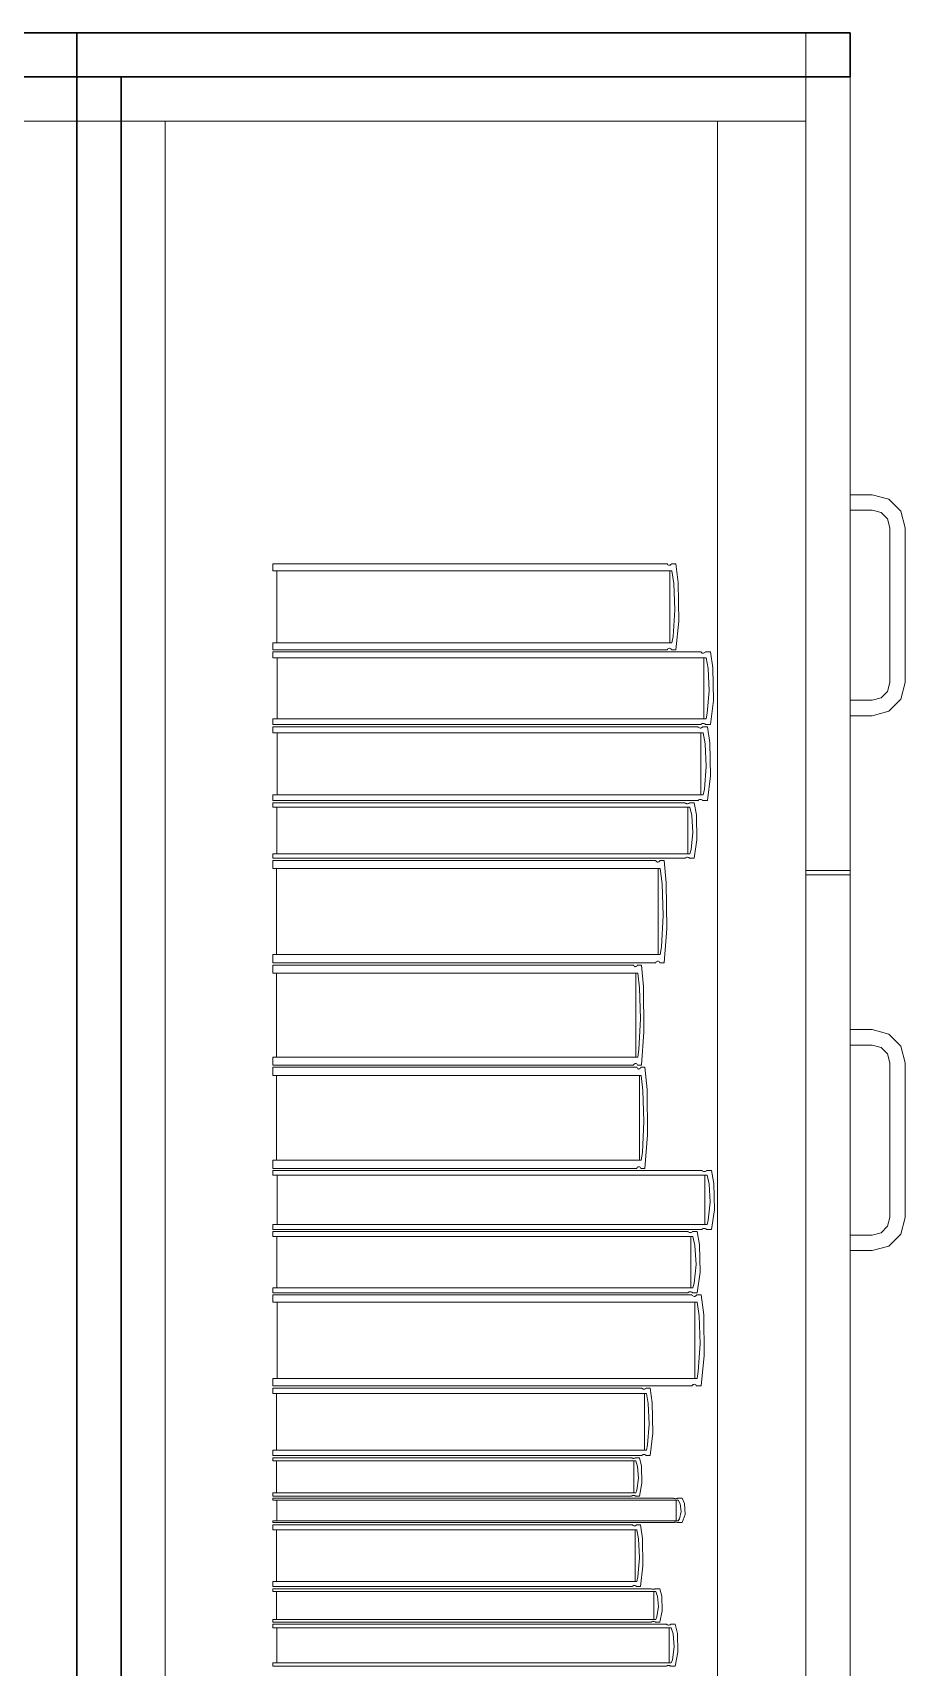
# Model space of a CAD drawing. Header units: inches. Extents: x -19 to 5698, y -728 to 92.
# Drawn here: x 289.044 to 289.439, y 24.113 to 24.852 of the extents above; entities that cross this region are included whole.
import ezdxf

# ---------------------------------------------------------------- set-up
doc = ezdxf.new("R2010")
doc.units = ezdxf.units.IN
doc.header["$MEASUREMENT"] = 0
doc.set_wipeout_variables(frame=1)
doc.linetypes.add('Wipeout_Contour', pattern=[1, 0, -1])
doc.layers.add('Interior - Mobiliario', color=7, linetype='Continuous')

msp = doc.modelspace()

# ---------------------------------------------------------------- linework, layer by layer
at = {"layer": 'Interior - Mobiliario', "color": 175, "linetype": 'Continuous', "lineweight": 13}
for p, q in [((289.08403, 24.83237), (289.39403, 24.83237)), ((289.08403, 23.37237), (289.08403, 24.83237)), ((289.39403, 24.83237), (289.39403, 23.37237)), ((289.10403, 24.81237), (289.35403, 24.81237)), ((289.10403, 24.81237), (289.10403, 23.39237)), ((289.35403, 24.81237), (289.39403, 24.81237)), ((289.35403, 23.39237), (289.35403, 24.81237)), ((289.39403, 24.81237), (289.39403, 23.39237)), ((289.42403, 24.64337), (289.41403, 24.64337)), ((289.41403, 24.64337), (289.41403, 24.63637)), ((289.43153, 24.64136), (289.42403, 24.64337)), ((289.43702, 24.63587), (289.43153, 24.64136)), ((289.41403, 24.63637), (289.42403, 24.63637)), ((289.42403, 24.63637), (289.42803, 24.6353)), ((289.42803, 24.6353), (289.43096, 24.63237)), ((289.43903, 24.62837), (289.43702, 24.63587)), ((289.43096, 24.63237), (289.43203, 24.62837)), ((289.43203, 24.62837), (289.43203, 24.55837)), ((289.43903, 24.55837), (289.43903, 24.62837)), ((289.15269, 24.60899), (289.15269, 24.6121)), ((289.15269, 24.6121), (289.33121, 24.6121)), ((289.33121, 24.6121), (289.33136, 24.61189)), ((289.33136, 24.61189), (289.3316, 24.61167)), ((289.3316, 24.61167), (289.33185, 24.61152)), ((289.33185, 24.61152), (289.33212, 24.61145)), ((289.33212, 24.61145), (289.33239, 24.61146)), ((289.33239, 24.61146), (289.33265, 24.61155)), ((289.33265, 24.61155), (289.3329, 24.61171)), ((289.3329, 24.61171), (289.33313, 24.61195)), ((289.33313, 24.61195), (289.33323, 24.6121)), ((289.33323, 24.6121), (289.33522, 24.6121)), ((289.33522, 24.6121), (289.33622, 24.60357)), ((289.33339, 24.60899), (289.15269, 24.60899)), ((289.15451, 24.57634), (289.15451, 24.60899)), ((289.33248, 24.60899), (289.33248, 24.57634)), ((289.33423, 24.60317), (289.33339, 24.60899)), ((289.33469, 24.5912), (289.33423, 24.60317)), ((289.33622, 24.60357), (289.33644, 24.58619)), ((289.33393, 24.57928), (289.33469, 24.5912)), ((289.33644, 24.58619), (289.33522, 24.57323)), ((289.15269, 24.57323), (289.15269, 24.57634)), ((289.15269, 24.57634), (289.33339, 24.57634)), ((289.33154, 24.57361), (289.33131, 24.57338)), ((289.33179, 24.57378), (289.33154, 24.57361)), ((289.33206, 24.57387), (289.33179, 24.57378)), ((289.33233, 24.57388), (289.33206, 24.57387)), ((289.33259, 24.5738), (289.33233, 24.57388)), ((289.33285, 24.57366), (289.33259, 24.5738)), ((289.33308, 24.57343), (289.33285, 24.57366)), ((289.33339, 24.57634), (289.33393, 24.57928)), ((289.33121, 24.57323), (289.15269, 24.57323)), ((289.15269, 24.5696), (289.15269, 24.57223)), ((289.15269, 24.57223), (289.34645, 24.57223)), ((289.34882, 24.5696), (289.15269, 24.5696)), ((289.15467, 24.54199), (289.15467, 24.5696)), ((289.33131, 24.57338), (289.33121, 24.57323)), ((289.33323, 24.57323), (289.33308, 24.57343)), ((289.33522, 24.57323), (289.33323, 24.57323)), ((289.34645, 24.57223), (289.34661, 24.57205)), ((289.34661, 24.57205), (289.34687, 24.57186)), ((289.34687, 24.57186), (289.34714, 24.57174)), ((289.34714, 24.57174), (289.34743, 24.57168)), ((289.34743, 24.57168), (289.34772, 24.57168)), ((289.34772, 24.57168), (289.34801, 24.57176)), ((289.34783, 24.5696), (289.34783, 24.54199)), ((289.34801, 24.57176), (289.34828, 24.5719)), ((289.34828, 24.5719), (289.34853, 24.5721)), ((289.34853, 24.5721), (289.34864, 24.57223)), ((289.34864, 24.57223), (289.3508, 24.57223)), ((289.34973, 24.56467), (289.34882, 24.5696)), ((289.3508, 24.57223), (289.35188, 24.56502)), ((289.35023, 24.55456), (289.34973, 24.56467)), ((289.35188, 24.56502), (289.35213, 24.55032)), ((289.3494, 24.54448), (289.35023, 24.55456)), ((289.42803, 24.55144), (289.42403, 24.55037)), ((289.43096, 24.55437), (289.42803, 24.55144)), ((289.43203, 24.55837), (289.43096, 24.55437)), ((289.43702, 24.55087), (289.43903, 24.55837)), ((289.34882, 24.54199), (289.3494, 24.54448)), ((289.35213, 24.55032), (289.3508, 24.53936)), ((289.42403, 24.55037), (289.41403, 24.55037)), ((289.41403, 24.55037), (289.41403, 24.54337)), ((289.42403, 24.54337), (289.43153, 24.54538)), ((289.43153, 24.54538), (289.43702, 24.55087)), ((289.15269, 24.53936), (289.15269, 24.54199)), ((289.15269, 24.54199), (289.34882, 24.54199)), ((289.34645, 24.53936), (289.15269, 24.53936)), ((289.15269, 24.53568), (289.15269, 24.53836)), ((289.15269, 24.53836), (289.34517, 24.53836)), ((289.34517, 24.53836), (289.34533, 24.53818)), ((289.34533, 24.53818), (289.34558, 24.53799)), ((289.34558, 24.53799), (289.34586, 24.53786)), ((289.34586, 24.53786), (289.34615, 24.5378)), ((289.34615, 24.5378), (289.34644, 24.53781)), ((289.34644, 24.53781), (289.34672, 24.53788)), ((289.34656, 24.53948), (289.34645, 24.53936)), ((289.34681, 24.53968), (289.34656, 24.53948)), ((289.34672, 24.53788), (289.34699, 24.53802)), ((289.34708, 24.53982), (289.34681, 24.53968)), ((289.34699, 24.53802), (289.34724, 24.53823)), ((289.34737, 24.5399), (289.34708, 24.53982)), ((289.34724, 24.53823), (289.34735, 24.53836)), ((289.34735, 24.53836), (289.34949, 24.53836)), ((289.34766, 24.53991), (289.34737, 24.5399)), ((289.34795, 24.53985), (289.34766, 24.53991)), ((289.34822, 24.53972), (289.34795, 24.53985)), ((289.34848, 24.53953), (289.34822, 24.53972)), ((289.34864, 24.53936), (289.34848, 24.53953)), ((289.3508, 24.53936), (289.34864, 24.53936)), ((289.34949, 24.53836), (289.35056, 24.53103)), ((289.41403, 24.54337), (289.42403, 24.54337)), ((289.34752, 24.53568), (289.15269, 24.53568)), ((289.15465, 24.50763), (289.15465, 24.53568)), ((289.34654, 24.53568), (289.34654, 24.50763)), ((289.34842, 24.53068), (289.34752, 24.53568)), ((289.34892, 24.5204), (289.34842, 24.53068)), ((289.35056, 24.53103), (289.35081, 24.5161)), ((289.3481, 24.51016), (289.34892, 24.5204)), ((289.35081, 24.5161), (289.34949, 24.50496)), ((289.15269, 24.50496), (289.15269, 24.50763)), ((289.15269, 24.50763), (289.34752, 24.50763)), ((289.34752, 24.50763), (289.3481, 24.51016)), ((289.34517, 24.50496), (289.15269, 24.50496)), ((289.15269, 24.50196), (289.15269, 24.50396)), ((289.15269, 24.50396), (289.33926, 24.50396)), ((289.34154, 24.50196), (289.15269, 24.50196)), ((289.15459, 24.48091), (289.15459, 24.50196)), ((289.33926, 24.50396), (289.33941, 24.50383)), ((289.33941, 24.50383), (289.33966, 24.50368)), ((289.33966, 24.50368), (289.33993, 24.50359)), ((289.33993, 24.50359), (289.3402, 24.50354)), ((289.3402, 24.50354), (289.34049, 24.50355)), ((289.34049, 24.50355), (289.34076, 24.5036)), ((289.34058, 24.50196), (289.34058, 24.48091)), ((289.34076, 24.5036), (289.34102, 24.50371)), ((289.34102, 24.50371), (289.34127, 24.50386)), ((289.34127, 24.50386), (289.34137, 24.50396)), ((289.34137, 24.50396), (289.34344, 24.50396)), ((289.34241, 24.4982), (289.34154, 24.50196)), ((289.34344, 24.50396), (289.34449, 24.49846)), ((289.34528, 24.50509), (289.34517, 24.50496)), ((289.34553, 24.50529), (289.34528, 24.50509)), ((289.3458, 24.50543), (289.34553, 24.50529)), ((289.34608, 24.50551), (289.3458, 24.50543)), ((289.34637, 24.50552), (289.34608, 24.50551)), ((289.34666, 24.50546), (289.34637, 24.50552)), ((289.34693, 24.50533), (289.34666, 24.50546)), ((289.34719, 24.50514), (289.34693, 24.50533)), ((289.34735, 24.50496), (289.34719, 24.50514)), ((289.34949, 24.50496), (289.34735, 24.50496)), ((289.3429, 24.49049), (289.34241, 24.4982)), ((289.34449, 24.49846), (289.34473, 24.48726)), ((289.3421, 24.48281), (289.3429, 24.49049)), ((289.34473, 24.48726), (289.34344, 24.4789)), ((289.15269, 24.4789), (289.15269, 24.48091)), ((289.15269, 24.48091), (289.34154, 24.48091)), ((289.33926, 24.4789), (289.15269, 24.4789)), ((289.15269, 24.4742), (289.15269, 24.4779)), ((289.15269, 24.4779), (289.32599, 24.4779)), ((289.32599, 24.4779), (289.32614, 24.47765)), ((289.32614, 24.47765), (289.32637, 24.47739)), ((289.32763, 24.47744), (289.32786, 24.47772)), ((289.32786, 24.47772), (289.32795, 24.4779)), ((289.32795, 24.4779), (289.32988, 24.4779)), ((289.32988, 24.4779), (289.33085, 24.46775)), ((289.33936, 24.479), (289.33926, 24.4789)), ((289.3396, 24.47915), (289.33936, 24.479)), ((289.33987, 24.47926), (289.3396, 24.47915)), ((289.34014, 24.47931), (289.33987, 24.47926)), ((289.34042, 24.47932), (289.34014, 24.47931)), ((289.3407, 24.47927), (289.34042, 24.47932)), ((289.34097, 24.47918), (289.3407, 24.47927)), ((289.34121, 24.47904), (289.34097, 24.47918)), ((289.34137, 24.4789), (289.34121, 24.47904)), ((289.34344, 24.4789), (289.34137, 24.4789)), ((289.34154, 24.48091), (289.3421, 24.48281)), ((289.32811, 24.4742), (289.15269, 24.4742)), ((289.15446, 24.4353), (289.15446, 24.4742)), ((289.32637, 24.47739), (289.32661, 24.47721)), ((289.32661, 24.47721), (289.32687, 24.47713)), ((289.32687, 24.47713), (289.32713, 24.47714)), ((289.32713, 24.47714), (289.32739, 24.47724)), ((289.32722, 24.4742), (289.32722, 24.4353)), ((289.32739, 24.47724), (289.32763, 24.47744)), ((289.32892, 24.46726), (289.32811, 24.4742)), ((289.41403, 24.47337), (289.39403, 24.47337)), ((289.39403, 24.11237), (289.39403, 24.47137)), ((289.41403, 24.47137), (289.39403, 24.47137)), ((289.41403, 24.11237), (289.41403, 24.47137)), ((289.32937, 24.45301), (289.32892, 24.46726)), ((289.33085, 24.46775), (289.33107, 24.44704)), ((289.32863, 24.43881), (289.32937, 24.45301)), ((289.33107, 24.44704), (289.32988, 24.43159)), ((289.15269, 24.43159), (289.15269, 24.4353)), ((289.15269, 24.4353), (289.32811, 24.4353)), ((289.32811, 24.4353), (289.32863, 24.43881)), ((289.32599, 24.43159), (289.15269, 24.43159)), ((289.15269, 24.42697), (289.15269, 24.43059)), ((289.15269, 24.43059), (289.31594, 24.43059)), ((289.31794, 24.42697), (289.15269, 24.42697)), ((289.15436, 24.38893), (289.15436, 24.42697)), ((289.31594, 24.43059), (289.31608, 24.43035)), ((289.31608, 24.43035), (289.3163, 24.43009)), ((289.3163, 24.43009), (289.31653, 24.42992)), ((289.31653, 24.42992), (289.31677, 24.42984)), ((289.31677, 24.42984), (289.31702, 24.42985)), ((289.31702, 24.42985), (289.31726, 24.42995)), ((289.3171, 24.42697), (289.3171, 24.38893)), ((289.31726, 24.42995), (289.31749, 24.43014)), ((289.31749, 24.43014), (289.3177, 24.43042)), ((289.3177, 24.43042), (289.31779, 24.43059)), ((289.31779, 24.43059), (289.31961, 24.43059)), ((289.31871, 24.42019), (289.31794, 24.42697)), ((289.31961, 24.43059), (289.32052, 24.42066)), ((289.32609, 24.43177), (289.32599, 24.43159)), ((289.32631, 24.43205), (289.32609, 24.43177)), ((289.32656, 24.43225), (289.32631, 24.43205)), ((289.32681, 24.43236), (289.32656, 24.43225)), ((289.32707, 24.43237), (289.32681, 24.43236)), ((289.32733, 24.43228), (289.32707, 24.43237)), ((289.32758, 24.43211), (289.32733, 24.43228)), ((289.32781, 24.43184), (289.32758, 24.43211)), ((289.32795, 24.43159), (289.32781, 24.43184)), ((289.32988, 24.43159), (289.32795, 24.43159)), ((289.31913, 24.40625), (289.31871, 24.42019)), ((289.32052, 24.42066), (289.32073, 24.40041)), ((289.31843, 24.39237), (289.31913, 24.40625)), ((289.32073, 24.40041), (289.31961, 24.38531)), ((289.41403, 24.40137), (289.42403, 24.40137)), ((289.41403, 24.39437), (289.41403, 24.40137)), ((289.42403, 24.40137), (289.43153, 24.39936)), ((289.43153, 24.39936), (289.43702, 24.39387)), ((289.15269, 24.38531), (289.15269, 24.38893)), ((289.15269, 24.38893), (289.31794, 24.38893)), ((289.31794, 24.38893), (289.31843, 24.39237)), ((289.42403, 24.39437), (289.41403, 24.39437)), ((289.42803, 24.3933), (289.42403, 24.39437)), ((289.43096, 24.39037), (289.42803, 24.3933)), ((289.43203, 24.38637), (289.43096, 24.39037)), ((289.43702, 24.39387), (289.43903, 24.38637)), ((289.31594, 24.38531), (289.15269, 24.38531)), ((289.15269, 24.38065), (289.15269, 24.38431)), ((289.15269, 24.38431), (289.31748, 24.38431)), ((289.31604, 24.38548), (289.31594, 24.38531)), ((289.31625, 24.38576), (289.31604, 24.38548)), ((289.31648, 24.38595), (289.31625, 24.38576)), ((289.31672, 24.38606), (289.31648, 24.38595)), ((289.31696, 24.38607), (289.31672, 24.38606)), ((289.31721, 24.38598), (289.31696, 24.38607)), ((289.31744, 24.38581), (289.31721, 24.38598)), ((289.31766, 24.38555), (289.31744, 24.38581)), ((289.31748, 24.38431), (289.31762, 24.38406)), ((289.31762, 24.38406), (289.31783, 24.3838)), ((289.31779, 24.38531), (289.31766, 24.38555)), ((289.31961, 24.38531), (289.31779, 24.38531)), ((289.31783, 24.3838), (289.31807, 24.38363)), ((289.31807, 24.38363), (289.31831, 24.38354)), ((289.31831, 24.38354), (289.31856, 24.38356)), ((289.31856, 24.38356), (289.31881, 24.38366)), ((289.31881, 24.38366), (289.31904, 24.38385)), ((289.31904, 24.38385), (289.31925, 24.38413)), ((289.31925, 24.38413), (289.31935, 24.38431)), ((289.31935, 24.38431), (289.32118, 24.38431)), ((289.32118, 24.38431), (289.3221, 24.37428)), ((289.43203, 24.31637), (289.43203, 24.38637)), ((289.43903, 24.38637), (289.43903, 24.31637)), ((289.31949, 24.38065), (289.15269, 24.38065)), ((289.15437, 24.34224), (289.15437, 24.38065)), ((289.31865, 24.38065), (289.31865, 24.34224)), ((289.32027, 24.3738), (289.31949, 24.38065)), ((289.3221, 24.37428), (289.32231, 24.35383)), ((289.32069, 24.35973), (289.32027, 24.3738)), ((289.31999, 24.34571), (289.32069, 24.35973)), ((289.32231, 24.35383), (289.32118, 24.33858)), ((289.31949, 24.34224), (289.31999, 24.34571)), ((289.15269, 24.33858), (289.15269, 24.34224)), ((289.15269, 24.34224), (289.31949, 24.34224)), ((289.31748, 24.33858), (289.15269, 24.33858)), ((289.15269, 24.33546), (289.15269, 24.33758)), ((289.15269, 24.33758), (289.3469, 24.33758)), ((289.31757, 24.33876), (289.31748, 24.33858)), ((289.31778, 24.33904), (289.31757, 24.33876)), ((289.31802, 24.33923), (289.31778, 24.33904)), ((289.31826, 24.33933), (289.31802, 24.33923)), ((289.31851, 24.33935), (289.31826, 24.33933)), ((289.31875, 24.33926), (289.31851, 24.33935)), ((289.31899, 24.33909), (289.31875, 24.33926)), ((289.31921, 24.33883), (289.31899, 24.33909)), ((289.31935, 24.33858), (289.31921, 24.33883)), ((289.32118, 24.33858), (289.31935, 24.33858)), ((289.3469, 24.33758), (289.34707, 24.33744)), ((289.34707, 24.33744), (289.34732, 24.33729)), ((289.34732, 24.33729), (289.3476, 24.33719)), ((289.3476, 24.33719), (289.34789, 24.33714)), ((289.34789, 24.33714), (289.34818, 24.33714)), ((289.34818, 24.33714), (289.34847, 24.3372)), ((289.34847, 24.3372), (289.34874, 24.33732)), ((289.34874, 24.33732), (289.34899, 24.33748)), ((289.34899, 24.33748), (289.3491, 24.33758)), ((289.3491, 24.33758), (289.35126, 24.33758)), ((289.35126, 24.33758), (289.35235, 24.33175)), ((289.34928, 24.33546), (289.15269, 24.33546)), ((289.15467, 24.31314), (289.15467, 24.33546)), ((289.34828, 24.33546), (289.34828, 24.31314)), ((289.35019, 24.33148), (289.34928, 24.33546)), ((289.35069, 24.3233), (289.35019, 24.33148)), ((289.35235, 24.33175), (289.35259, 24.31987)), ((289.34986, 24.31515), (289.35069, 24.3233)), ((289.34928, 24.31314), (289.34986, 24.31515)), ((289.35259, 24.31987), (289.35126, 24.31101)), ((289.43096, 24.31237), (289.43203, 24.31637)), ((289.43903, 24.31637), (289.43702, 24.30887)), ((289.15269, 24.31101), (289.15269, 24.31314)), ((289.15269, 24.31314), (289.34928, 24.31314)), ((289.3469, 24.31101), (289.15269, 24.31101)), ((289.15269, 24.3078), (289.15269, 24.31001)), ((289.15269, 24.31001), (289.34063, 24.31001)), ((289.34292, 24.3078), (289.15269, 24.3078)), ((289.15461, 24.28456), (289.15461, 24.3078)), ((289.34063, 24.31001), (289.34078, 24.30986)), ((289.34078, 24.30986), (289.34103, 24.3097)), ((289.34103, 24.3097), (289.3413, 24.3096)), ((289.3413, 24.3096), (289.34158, 24.30955)), ((289.34158, 24.30955), (289.34186, 24.30956)), ((289.34186, 24.30956), (289.34214, 24.30962)), ((289.34196, 24.3078), (289.34196, 24.28456)), ((289.34214, 24.30962), (289.34241, 24.30974)), ((289.34241, 24.30974), (289.34265, 24.3099)), ((289.34265, 24.3099), (289.34275, 24.31001)), ((289.34275, 24.31001), (289.34484, 24.31001)), ((289.3438, 24.30365), (289.34292, 24.3078)), ((289.34484, 24.31001), (289.34589, 24.30394)), ((289.34701, 24.31111), (289.3469, 24.31101)), ((289.34726, 24.31128), (289.34701, 24.31111)), ((289.34754, 24.31139), (289.34726, 24.31128)), ((289.34782, 24.31145), (289.34754, 24.31139)), ((289.34812, 24.31146), (289.34782, 24.31145)), ((289.34841, 24.31141), (289.34812, 24.31146)), ((289.34868, 24.31131), (289.34841, 24.31141)), ((289.34894, 24.31115), (289.34868, 24.31131)), ((289.3491, 24.31101), (289.34894, 24.31115)), ((289.35126, 24.31101), (289.3491, 24.31101)), ((289.41403, 24.30837), (289.42403, 24.30837)), ((289.41403, 24.30137), (289.41403, 24.30837)), ((289.42403, 24.30837), (289.42803, 24.30944)), ((289.42803, 24.30944), (289.43096, 24.31237)), ((289.43702, 24.30887), (289.43153, 24.30338)), ((289.34429, 24.29514), (289.3438, 24.30365)), ((289.34589, 24.30394), (289.34613, 24.29157)), ((289.42403, 24.30137), (289.41403, 24.30137)), ((289.43153, 24.30338), (289.42403, 24.30137)), ((289.34349, 24.28665), (289.34429, 24.29514)), ((289.34292, 24.28456), (289.34349, 24.28665)), ((289.34613, 24.29157), (289.34484, 24.28234)), ((289.15269, 24.28234), (289.15269, 24.28456)), ((289.15269, 24.28456), (289.34292, 24.28456)), ((289.34063, 24.28234), (289.15269, 24.28234)), ((289.15269, 24.27805), (289.15269, 24.28134)), ((289.15269, 24.28134), (289.34243, 24.28134)), ((289.34475, 24.27805), (289.15269, 24.27805)), ((289.15463, 24.2435), (289.15463, 24.27805)), ((289.34073, 24.28245), (289.34063, 24.28234)), ((289.34098, 24.28262), (289.34073, 24.28245)), ((289.34124, 24.28273), (289.34098, 24.28262)), ((289.34152, 24.2828), (289.34124, 24.28273)), ((289.3418, 24.2828), (289.34152, 24.2828)), ((289.34208, 24.28275), (289.3418, 24.2828)), ((289.34235, 24.28265), (289.34208, 24.28275)), ((289.3426, 24.28249), (289.34235, 24.28265)), ((289.34243, 24.28134), (289.34259, 24.28112)), ((289.34259, 24.28112), (289.34284, 24.28089)), ((289.34275, 24.28234), (289.3426, 24.28249)), ((289.34484, 24.28234), (289.34275, 24.28234)), ((289.34284, 24.28089), (289.34311, 24.28073)), ((289.34311, 24.28073), (289.34339, 24.28065)), ((289.34339, 24.28065), (289.34368, 24.28066)), ((289.34368, 24.28066), (289.34396, 24.28076)), ((289.34378, 24.27805), (289.34378, 24.2435)), ((289.34396, 24.28076), (289.34422, 24.28093)), ((289.34422, 24.28093), (289.34447, 24.28118)), ((289.34447, 24.28118), (289.34458, 24.28134)), ((289.34458, 24.28134), (289.34669, 24.28134)), ((289.34564, 24.27189), (289.34475, 24.27805)), ((289.34669, 24.28134), (289.34775, 24.27232)), ((289.34613, 24.25923), (289.34564, 24.27189)), ((289.34775, 24.27232), (289.34799, 24.25392)), ((289.34532, 24.24662), (289.34613, 24.25923)), ((289.34799, 24.25392), (289.34669, 24.24021)), ((289.15269, 24.24021), (289.15269, 24.2435)), ((289.15269, 24.2435), (289.34475, 24.2435)), ((289.34333, 24.24088), (289.34305, 24.24079)), ((289.34361, 24.24089), (289.34333, 24.24088)), ((289.3439, 24.24082), (289.34361, 24.24089)), ((289.34417, 24.24066), (289.3439, 24.24082)), ((289.34475, 24.2435), (289.34532, 24.24662)), ((289.34243, 24.24021), (289.15269, 24.24021)), ((289.15269, 24.23677), (289.15269, 24.23921)), ((289.15269, 24.23921), (289.31983, 24.23921)), ((289.32187, 24.23677), (289.15269, 24.23677)), ((289.1544, 24.21114), (289.1544, 24.23677)), ((289.31983, 24.23921), (289.31997, 24.23904)), ((289.31997, 24.23904), (289.32019, 24.23887)), ((289.32019, 24.23887), (289.32043, 24.23875)), ((289.32043, 24.23875), (289.32067, 24.2387)), ((289.32067, 24.2387), (289.32093, 24.2387)), ((289.32093, 24.2387), (289.32117, 24.23877)), ((289.32101, 24.23677), (289.32101, 24.21114)), ((289.32117, 24.23877), (289.32141, 24.2389)), ((289.32141, 24.2389), (289.32163, 24.23909)), ((289.32163, 24.23909), (289.32172, 24.23921)), ((289.32172, 24.23921), (289.32358, 24.23921)), ((289.32265, 24.2322), (289.32187, 24.23677)), ((289.32358, 24.23921), (289.32451, 24.23252)), ((289.34254, 24.24037), (289.34243, 24.24021)), ((289.34278, 24.24062), (289.34254, 24.24037)), ((289.34305, 24.24079), (289.34278, 24.24062)), ((289.34442, 24.24043), (289.34417, 24.24066)), ((289.34458, 24.24021), (289.34442, 24.24043)), ((289.34669, 24.24021), (289.34458, 24.24021)), ((289.32309, 24.22281), (289.32265, 24.2322)), ((289.32451, 24.23252), (289.32473, 24.21887)), ((289.32238, 24.21345), (289.32309, 24.22281)), ((289.32473, 24.21887), (289.32358, 24.2087)), ((289.32187, 24.21114), (289.32238, 24.21345)), ((289.15269, 24.2087), (289.15269, 24.21114)), ((289.15269, 24.21114), (289.32187, 24.21114)), ((289.31983, 24.2087), (289.15269, 24.2087)), ((289.15269, 24.20631), (289.15269, 24.2077)), ((289.15269, 24.2077), (289.31506, 24.2077)), ((289.31704, 24.20631), (289.15269, 24.20631)), ((289.15435, 24.19173), (289.15435, 24.20631)), ((289.31506, 24.2077), (289.3152, 24.20761)), ((289.3152, 24.20761), (289.31541, 24.20751)), ((289.31541, 24.20751), (289.31564, 24.20744)), ((289.31564, 24.20744), (289.31588, 24.20741)), ((289.31588, 24.20741), (289.31613, 24.20741)), ((289.31613, 24.20741), (289.31637, 24.20745)), ((289.31621, 24.20631), (289.31621, 24.19173)), ((289.31637, 24.20745), (289.3166, 24.20753)), ((289.3166, 24.20753), (289.31681, 24.20763)), ((289.31681, 24.20763), (289.3169, 24.2077)), ((289.3169, 24.2077), (289.3187, 24.2077)), ((289.31781, 24.20371), (289.31704, 24.20631)), ((289.3187, 24.2077), (289.31961, 24.20389)), ((289.31961, 24.20389), (289.31982, 24.19613)), ((289.31992, 24.20882), (289.31983, 24.2087)), ((289.32014, 24.209), (289.31992, 24.20882)), ((289.32037, 24.20913), (289.32014, 24.209)), ((289.32062, 24.2092), (289.32037, 24.20913)), ((289.32087, 24.20921), (289.32062, 24.2092)), ((289.32112, 24.20915), (289.32087, 24.20921)), ((289.32136, 24.20904), (289.32112, 24.20915)), ((289.32158, 24.20886), (289.32136, 24.20904)), ((289.32172, 24.2087), (289.32158, 24.20886)), ((289.32358, 24.2087), (289.32172, 24.2087)), ((289.31754, 24.19304), (289.31823, 24.19837)), ((289.31823, 24.19837), (289.31781, 24.20371)), ((289.15269, 24.19034), (289.15269, 24.19173)), ((289.15269, 24.19173), (289.31704, 24.19173)), ((289.31506, 24.19034), (289.15269, 24.19034)), ((289.15269, 24.18846), (289.15269, 24.18934)), ((289.15269, 24.18934), (289.33402, 24.18934)), ((289.31515, 24.1904), (289.31506, 24.19034)), ((289.31536, 24.19051), (289.31515, 24.1904)), ((289.31559, 24.19058), (289.31536, 24.19051)), ((289.31583, 24.19062), (289.31559, 24.19058)), ((289.31608, 24.19063), (289.31583, 24.19062)), ((289.31632, 24.1906), (289.31608, 24.19063)), ((289.31655, 24.19053), (289.31632, 24.1906)), ((289.31676, 24.19043), (289.31655, 24.19053)), ((289.3169, 24.19034), (289.31676, 24.19043)), ((289.3187, 24.19034), (289.3169, 24.19034)), ((289.31704, 24.19173), (289.31754, 24.19304)), ((289.31982, 24.19613), (289.3187, 24.19034)), ((289.33402, 24.18934), (289.33417, 24.18928)), ((289.33417, 24.18928), (289.33441, 24.18922)), ((289.33441, 24.18922), (289.33467, 24.18917)), ((289.33467, 24.18917), (289.33494, 24.18915)), ((289.33494, 24.18915), (289.33521, 24.18916)), ((289.33521, 24.18916), (289.33548, 24.18918)), ((289.33548, 24.18918), (289.33574, 24.18923)), ((289.33574, 24.18923), (289.33597, 24.18929)), ((289.33597, 24.18929), (289.33607, 24.18934)), ((289.33607, 24.18934), (289.33809, 24.18934)), ((289.33809, 24.18934), (289.3391, 24.18692)), ((289.33623, 24.18846), (289.15269, 24.18846)), ((289.15454, 24.17921), (289.15454, 24.18846)), ((289.33531, 24.18846), (289.33531, 24.17921)), ((289.33709, 24.18681), (289.33623, 24.18846)), ((289.33678, 24.18004), (289.33756, 24.18342)), ((289.33756, 24.18342), (289.33709, 24.18681)), ((289.33933, 24.182), (289.33809, 24.17832)), ((289.3391, 24.18692), (289.33933, 24.182)), ((289.15269, 24.17832), (289.15269, 24.17921)), ((289.15269, 24.17921), (289.33623, 24.17921)), ((289.33402, 24.17832), (289.15269, 24.17832)), ((289.15269, 24.17509), (289.15269, 24.17732)), ((289.15269, 24.17732), (289.31551, 24.17732)), ((289.3175, 24.17509), (289.15269, 24.17509)), ((289.15435, 24.15167), (289.15435, 24.17509)), ((289.31551, 24.17732), (289.31565, 24.17717)), ((289.31565, 24.17717), (289.31586, 24.17702)), ((289.31586, 24.17702), (289.3161, 24.17691)), ((289.3161, 24.17691), (289.31634, 24.17686)), ((289.31634, 24.17686), (289.31658, 24.17686)), ((289.31658, 24.17686), (289.31683, 24.17693)), ((289.31667, 24.17509), (289.31667, 24.15167)), ((289.31683, 24.17693), (289.31705, 24.17705)), ((289.31705, 24.17705), (289.31726, 24.17722)), ((289.31726, 24.17722), (289.31736, 24.17732)), ((289.31736, 24.17732), (289.31917, 24.17732)), ((289.31827, 24.17092), (289.3175, 24.17509)), ((289.31917, 24.17732), (289.32008, 24.17121)), ((289.33412, 24.17837), (289.33402, 24.17832)), ((289.33436, 24.17843), (289.33412, 24.17837)), ((289.33461, 24.17848), (289.33436, 24.17843)), ((289.33488, 24.17851), (289.33461, 24.17848)), ((289.33515, 24.17851), (289.33488, 24.17851)), ((289.33542, 24.17849), (289.33515, 24.17851)), ((289.33568, 24.17845), (289.33542, 24.17849)), ((289.33592, 24.17838), (289.33568, 24.17845)), ((289.33607, 24.17832), (289.33592, 24.17838)), ((289.33809, 24.17832), (289.33607, 24.17832)), ((289.33623, 24.17921), (289.33678, 24.18004)), ((289.31869, 24.16234), (289.31827, 24.17092)), ((289.32008, 24.17121), (289.32028, 24.15874)), ((289.318, 24.15379), (289.31869, 24.16234)), ((289.3175, 24.15167), (289.318, 24.15379)), ((289.32028, 24.15874), (289.31917, 24.14944)), ((289.15269, 24.14944), (289.15269, 24.15167)), ((289.15269, 24.15167), (289.3175, 24.15167)), ((289.31551, 24.14944), (289.15269, 24.14944)), ((289.15269, 24.14723), (289.15269, 24.14844)), ((289.15269, 24.14844), (289.32401, 24.14844)), ((289.3261, 24.14723), (289.15269, 24.14723)), ((289.15444, 24.13453), (289.15444, 24.14723)), ((289.31561, 24.14955), (289.31551, 24.14944)), ((289.31582, 24.14972), (289.31561, 24.14955)), ((289.31604, 24.14984), (289.31582, 24.14972)), ((289.31628, 24.1499), (289.31604, 24.14984)), ((289.31653, 24.14991), (289.31628, 24.1499)), ((289.31677, 24.14986), (289.31653, 24.14991)), ((289.317, 24.14975), (289.31677, 24.14986)), ((289.31722, 24.14959), (289.317, 24.14975)), ((289.31736, 24.14944), (289.31722, 24.14959)), ((289.31917, 24.14944), (289.31736, 24.14944)), ((289.32401, 24.14844), (289.32415, 24.14836)), ((289.32415, 24.14836), (289.32438, 24.14828)), ((289.32438, 24.14828), (289.32462, 24.14822)), ((289.32462, 24.14822), (289.32488, 24.14819)), ((289.32488, 24.14819), (289.32513, 24.14819)), ((289.32513, 24.14819), (289.32539, 24.14823)), ((289.32522, 24.14723), (289.32522, 24.13453)), ((289.32539, 24.14823), (289.32563, 24.14829)), ((289.32563, 24.14829), (289.32585, 24.14839)), ((289.32585, 24.14839), (289.32595, 24.14844)), ((289.32595, 24.14844), (289.32785, 24.14844)), ((289.3269, 24.14497), (289.3261, 24.14723)), ((289.32735, 24.14031), (289.3269, 24.14497)), ((289.32785, 24.14844), (289.32881, 24.14513)), ((289.32881, 24.14513), (289.32903, 24.13836)), ((289.32662, 24.13567), (289.32735, 24.14031)), ((289.32903, 24.13836), (289.32785, 24.13332)), ((289.15269, 24.13332), (289.15269, 24.13453)), ((289.15269, 24.13453), (289.3261, 24.13453)), ((289.32401, 24.13332), (289.15269, 24.13332)), ((289.15269, 24.1308), (289.15269, 24.13232)), ((289.15269, 24.13232), (289.33087, 24.13232)), ((289.33305, 24.1308), (289.15269, 24.1308)), ((289.15451, 24.11489), (289.15451, 24.1308)), ((289.3241, 24.13338), (289.32401, 24.13332)), ((289.32432, 24.13347), (289.3241, 24.13338)), ((289.32457, 24.13353), (289.32432, 24.13347)), ((289.32482, 24.13357), (289.32457, 24.13353)), ((289.32508, 24.13357), (289.32482, 24.13357)), ((289.32533, 24.13354), (289.32508, 24.13357)), ((289.32558, 24.13348), (289.32533, 24.13354)), ((289.3258, 24.1334), (289.32558, 24.13348)), ((289.32595, 24.13332), (289.3258, 24.1334)), ((289.32785, 24.13332), (289.32595, 24.13332)), ((289.3261, 24.13453), (289.32662, 24.13567)), ((289.33087, 24.13232), (289.33102, 24.13222)), ((289.33102, 24.13222), (289.33125, 24.13211)), ((289.33125, 24.13211), (289.33151, 24.13204)), ((289.33151, 24.13204), (289.33177, 24.132)), ((289.33177, 24.132), (289.33204, 24.132)), ((289.33204, 24.132), (289.33231, 24.13205)), ((289.33214, 24.1308), (289.33214, 24.11489)), ((289.33231, 24.13205), (289.33256, 24.13213)), ((289.33256, 24.13213), (289.33279, 24.13224)), ((289.33279, 24.13224), (289.33289, 24.13232)), ((289.33289, 24.13232), (289.33487, 24.13232)), ((289.33388, 24.12796), (289.33305, 24.1308)), ((289.33487, 24.13232), (289.33586, 24.12816)), ((289.33435, 24.12213), (289.33388, 24.12796)), ((289.33586, 24.12816), (289.33609, 24.11969)), ((289.33305, 24.11489), (289.33359, 24.11632)), ((289.33359, 24.11632), (289.33435, 24.12213)), ((289.33609, 24.11969), (289.33487, 24.11337)), ((289.15269, 24.11337), (289.15269, 24.11489)), ((289.15269, 24.11489), (289.33305, 24.11489)), ((289.33087, 24.11337), (289.15269, 24.11337)), ((289.33097, 24.11344), (289.33087, 24.11337)), ((289.3312, 24.11356), (289.33097, 24.11344)), ((289.33145, 24.11364), (289.3312, 24.11356)), ((289.33171, 24.11368), (289.33145, 24.11364)), ((289.33198, 24.11369), (289.33171, 24.11368)), ((289.33225, 24.11365), (289.33198, 24.11369)), ((289.3325, 24.11358), (289.33225, 24.11365)), ((289.33274, 24.11347), (289.3325, 24.11358)), ((289.33289, 24.11337), (289.33274, 24.11347)), ((289.33487, 24.11337), (289.33289, 24.11337))]:
    msp.add_line(p, q, dxfattribs=at)

# ---------------------------------------------------------------- wipeouts: each hides what was drawn before it
at = {"color": 254, "linetype": 'Wipeout_Contour', "lineweight": 0, "ltscale": 9695.404155}
msp.add_wipeout([(289.04403, 24.83237), (289.04403, 23.37237), (289.06403, 23.37237), (289.06403, 24.83237)], dxfattribs=at).dxf.layer = 'Interior - Mobiliario'

# ---------------------------------------------------------------- next in the draw order: linework, layer by layer
at = {"layer": 'Interior - Mobiliario', "color": 175, "linetype": 'Continuous', "lineweight": 30}
for p in [(289.04403, 24.83237), (289.06403, 23.37237)]:
    msp.add_line(p, (289.06403, 24.83237), dxfattribs=at)
at = {"layer": 'Interior - Mobiliario', "color": 175, "linetype": 'Continuous', "lineweight": 13}
for p, q in [((289.06403, 24.83237), (289.04403, 24.83237)), ((289.06403, 23.37237), (289.06403, 24.83237)), ((289.06403, 24.81237), (289.02403, 24.81237)), ((289.06403, 23.39237), (289.06403, 24.81237))]:
    msp.add_line(p, q, dxfattribs=at)

# ---------------------------------------------------------------- next in the draw order: wipeouts: each hides what was drawn before it
at = {"color": 254, "linetype": 'Wipeout_Contour', "lineweight": 0, "ltscale": 9694.77364}
msp.add_wipeout([(288.71403, 24.85237), (288.71403, 24.83237), (289.06403, 24.83237), (289.06403, 24.85237)], dxfattribs=at).dxf.layer = 'Interior - Mobiliario'

# ---------------------------------------------------------------- next in the draw order: linework, layer by layer
at = {"layer": 'Interior - Mobiliario', "color": 175, "linetype": 'Continuous', "lineweight": 30}
for p, q in [((288.71403, 24.85237), (289.06403, 24.85237)), ((289.06403, 24.83237), (289.06403, 24.85237)), ((288.71403, 24.83237), (289.06403, 24.83237))]:
    msp.add_line(p, q, dxfattribs=at)
at = {"layer": 'Interior - Mobiliario', "color": 175, "linetype": 'Continuous', "lineweight": 13}
for p, q in [((289.06403, 24.85237), (288.71403, 24.85237)), ((288.71403, 24.85237), (289.06403, 24.85237)), ((289.06403, 24.85237), (288.73403, 24.85237)), ((289.06403, 24.83237), (289.06403, 24.85237)), ((289.06403, 24.81237), (289.06403, 24.85237)), ((289.06403, 24.85237), (289.06403, 23.35237)), ((288.71403, 24.83237), (289.06403, 24.83237)), ((289.06403, 24.83237), (288.71403, 24.83237)), ((289.06403, 23.37237), (289.06403, 24.83237))]:
    msp.add_line(p, q, dxfattribs=at)

# ---------------------------------------------------------------- next in the draw order: wipeouts: each hides what was drawn before it
at = {"color": 254, "linetype": 'Wipeout_Contour', "lineweight": 0, "ltscale": 9695.484151}
msp.add_wipeout([(289.08403, 24.83237), (289.06403, 24.83237), (289.06403, 23.37237), (289.08403, 23.37237)], dxfattribs=at).dxf.layer = 'Interior - Mobiliario'

# ---------------------------------------------------------------- next in the draw order: linework, layer by layer
at = {"layer": 'Interior - Mobiliario', "color": 175, "linetype": 'Continuous', "lineweight": 30}
for p, q in [((289.06403, 23.37237), (289.06403, 24.83237)), ((289.08403, 24.83237), (289.06403, 24.83237)), ((289.08403, 23.37237), (289.08403, 24.83237))]:
    msp.add_line(p, q, dxfattribs=at)
at = {"layer": 'Interior - Mobiliario', "color": 175, "linetype": 'Continuous', "lineweight": 13}
for p, q in [((289.06403, 24.83237), (289.08403, 24.83237)), ((289.06403, 23.37237), (289.06403, 24.83237)), ((289.08403, 24.83237), (289.08403, 23.37237)), ((289.06403, 24.81237), (289.10403, 24.81237)), ((289.06403, 23.39237), (289.06403, 24.81237))]:
    msp.add_line(p, q, dxfattribs=at)

# ---------------------------------------------------------------- next in the draw order: wipeouts: each hides what was drawn before it
at = {"color": 254, "linetype": 'Wipeout_Contour', "lineweight": 0, "ltscale": 9696.173566}
msp.add_wipeout([(289.41403, 24.85237), (289.06403, 24.85237), (289.06403, 24.83237), (289.41403, 24.83237)], dxfattribs=at).dxf.layer = 'Interior - Mobiliario'

# ---------------------------------------------------------------- next in the draw order: linework, layer by layer
at = {"layer": 'Interior - Mobiliario', "color": 175, "linetype": 'Continuous', "lineweight": 30}
for p, q in [((289.06403, 24.83237), (289.06403, 24.85237)), ((289.41403, 24.85237), (289.06403, 24.85237)), ((289.41403, 24.83237), (289.41403, 24.85237)), ((289.41403, 24.83237), (289.06403, 24.83237))]:
    msp.add_line(p, q, dxfattribs=at)
at = {"layer": 'Interior - Mobiliario', "color": 175, "linetype": 'Continuous', "lineweight": 13}
for p, q in [((289.06403, 24.85237), (289.41403, 24.85237)), ((289.06403, 24.83237), (289.06403, 24.85237)), ((289.06403, 24.85237), (289.39403, 24.85237)), ((289.06403, 24.81237), (289.06403, 24.85237)), ((289.41403, 24.85237), (289.06403, 24.85237)), ((289.06403, 24.85237), (289.06403, 23.35237)), ((289.39403, 24.85237), (289.39403, 24.81237)), ((289.41403, 24.85237), (289.41403, 24.83237)), ((289.41403, 23.35237), (289.41403, 24.85237)), ((289.41403, 24.83237), (289.06403, 24.83237)), ((289.06403, 24.83237), (289.41403, 24.83237)), ((289.06403, 23.37237), (289.06403, 24.83237)), ((289.08403, 24.83237), (289.41403, 24.83237)), ((289.08403, 23.37237), (289.08403, 24.83237)), ((289.08403, 24.83237), (289.39403, 24.83237)), ((289.08403, 23.37237), (289.08403, 24.83237)), ((289.08403, 24.83237), (289.39403, 24.83237)), ((289.08403, 23.37237), (289.08403, 24.83237)), ((289.39403, 24.83237), (289.39403, 23.37237)), ((289.39403, 24.83237), (289.39403, 23.37237)), ((289.39403, 24.83237), (289.39403, 24.47337)), ((289.41403, 24.83237), (289.39403, 24.83237)), ((289.41403, 24.83237), (289.41403, 23.37237)), ((289.41403, 24.83237), (289.41403, 23.37237)), ((289.41403, 24.83237), (289.41403, 24.47337))]:
    msp.add_line(p, q, dxfattribs=at)

doc.saveas('drawing.dxf')
